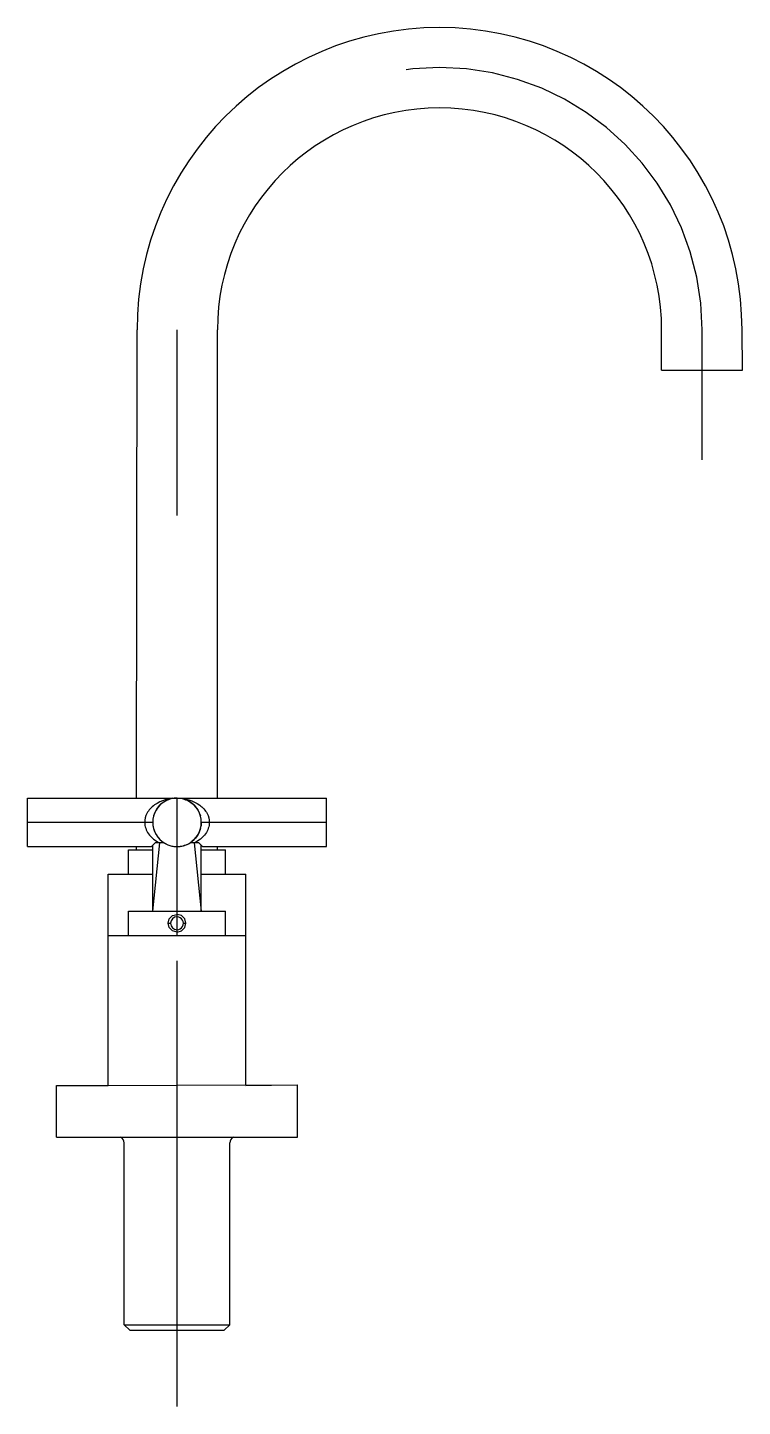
# Model space of a CAD drawing. Extents: x -513.305 to -513.144, y 0.628 to 0.938.
import ezdxf

# ---------------------------------------------------------------- set-up
doc = ezdxf.new("R2010")
doc.units = 0
doc.header["$LTSCALE"] = 0.101476
doc.header["$MEASUREMENT"] = 0
doc.linetypes.add('AXES', pattern=[0.54, 0.3, -0.08, 0.08, -0.08])
doc.linetypes.add('CONTINU', pattern=[0])
doc.layers.get('0').update_dxf_attribs({"linetype": 'CONTINUOUS'})

msp = doc.modelspace()

# ---------------------------------------------------------------- linework, layer by layer
at = {"linetype": 'CONTINU'}
for points in [[(-513.14427, 0.86994, 0.999994), (-513.28, 0.86994)], [(-513.1623, 0.86994, 0.999993), (-513.26197, 0.86994)], [(-513.27103, 0.76484, 0.156704), (-513.27608, 0.7633, 0.116197), (-513.27778, 0.76139, 0.116562), (-513.27828, 0.75941)], [(-513.27103, 0.76484, 1.000016), (-513.27103, 0.75397)], [(-513.27288, 0.76452, 0.051827), (-513.27387, 0.76404)], [(-513.27103, 0.76484, 0.065259), (-513.27253, 0.76465)], [(-513.27103, 0.76484, -0.159962), (-513.26591, 0.76325, -0.112731), (-513.26428, 0.76139, -0.121218), (-513.26378, 0.75941)], [(-513.27103, 0.75397, 1.002472), (-513.27103, 0.76484)], [(-513.26942, 0.7646, -0.062771), (-513.26818, 0.76403)], [(-513.27387, 0.76404, 0.05871), (-513.27487, 0.76325)], [(-513.26818, 0.76403, -0.059689), (-513.26718, 0.76325)], [(-513.27828, 0.75941, 0.155022), (-513.27743, 0.75685, 0.13223), (-513.27488, 0.75481)], [(-513.27647, 0.75941, 0.044916), (-513.27638, 0.75847)], [(-513.26378, 0.75941, -0.156269), (-513.26463, 0.75685, -0.130078), (-513.26718, 0.75481)], [(-513.26559, 0.75941, -0.044989), (-513.26568, 0.75846)], [(-513.27628, 0.758, 0.056842), (-513.27583, 0.75685)], [(-513.27574, 0.75669, 0.065477), (-513.27487, 0.75556)], [(-513.26632, 0.75669, -0.061593), (-513.26713, 0.75562)], [(-513.26578, 0.758, -0.056734), (-513.26623, 0.75685)], [(-513.27674, 0.75397, 0.002538), (-513.27588, 0.75488)], [(-513.27216, 0.75409, 0.052548), (-513.27103, 0.75397)], [(-513.27103, 0.75397, 0.048126), (-513.26998, 0.75407)], [(-513.26962, 0.75416, 0.055401), (-513.26848, 0.7546)], [(-513.26618, 0.75488, 0.002632), (-513.26532, 0.75397)], [(-513.27103, 0.7382, 1), (-513.27103, 0.73531)], [(-513.27103, 0.73531, 1.000072), (-513.27103, 0.7382)], [(-513.28288, 0.68743, 0.285245), (-513.2837, 0.68874)], [(-513.25836, 0.68874, 0.285256), (-513.25918, 0.68743)]]:
    msp.add_lwpolyline(points, format="xyb", dxfattribs=at)
at = {"linetype": 'AXES'}
msp.add_lwpolyline([(-513.15324, 0.86994, 0.999993), (-513.27103, 0.86994)], format="xyb", dxfattribs=at)
at = {"linetype": 'CONTINU'}
for points in [[(-513.28009, 0.76484), (-513.28, 0.86994)], [(-513.26197, 0.76484), (-513.26197, 0.86994)], [(-513.1623, 0.86088), (-513.1623, 0.86994)], [(-513.14418, 0.86088), (-513.14427, 0.86994)], [(-513.1623, 0.86088), (-513.14418, 0.86088)], [(-513.30455, 0.75397), (-513.30455, 0.76484)], [(-513.30455, 0.76484), (-513.23751, 0.76484)], [(-513.27307, 0.76447), (-513.27253, 0.76465)], [(-513.27288, 0.76452), (-513.27253, 0.76465)], [(-513.272, 0.76484), (-513.27253, 0.76465)], [(-513.272, 0.76484), (-513.27103, 0.76484)], [(-513.27103, 0.76484), (-513.27016, 0.76484)], [(-513.27103, 0.73403), (-513.27103, 0.76484)], [(-513.27016, 0.76484), (-513.26962, 0.76466)], [(-513.26962, 0.76466), (-513.26898, 0.76447)], [(-513.23751, 0.75397), (-513.23751, 0.76484)], [(-513.27623, 0.76097), (-513.27574, 0.76213)], [(-513.27564, 0.76229), (-513.27574, 0.76213)], [(-513.27564, 0.76229), (-513.27487, 0.76325)], [(-513.26718, 0.76325), (-513.26636, 0.76221)], [(-513.26642, 0.76229), (-513.26632, 0.76212)], [(-513.26636, 0.76221), (-513.26579, 0.76089)], [(-513.30455, 0.75941), (-513.27647, 0.75941)], [(-513.27638, 0.75847), (-513.27628, 0.758)], [(-513.26578, 0.758), (-513.26568, 0.75846)], [(-513.26559, 0.75941), (-513.23751, 0.75941)], [(-513.27583, 0.75685), (-513.27574, 0.75669)], [(-513.27487, 0.75556), (-513.27441, 0.75515)], [(-513.26802, 0.75488), (-513.26753, 0.75524)], [(-513.26713, 0.75562), (-513.26773, 0.75507)], [(-513.26632, 0.75669), (-513.26623, 0.75685)], [(-513.30455, 0.75397), (-513.27674, 0.75397)], [(-513.2819, 0.74777), (-513.2819, 0.75321)], [(-513.2819, 0.75321), (-513.27647, 0.75321)], [(-513.28009, 0.75321), (-513.28009, 0.75397)], [(-513.27647, 0.73947), (-513.27488, 0.75481)], [(-513.27647, 0.73947), (-513.27647, 0.75426)], [(-513.27588, 0.75488), (-513.27403, 0.75488)], [(-513.27441, 0.75515), (-513.27403, 0.75488)], [(-513.27403, 0.75488), (-513.27375, 0.7547)], [(-513.27375, 0.7547), (-513.27357, 0.7546)], [(-513.27244, 0.75416), (-513.27216, 0.75409)], [(-513.26998, 0.75407), (-513.26962, 0.75416)], [(-513.26848, 0.7546), (-513.26802, 0.75488)], [(-513.26802, 0.75488), (-513.26618, 0.75488)], [(-513.26718, 0.75481), (-513.26559, 0.73947)], [(-513.26559, 0.73947), (-513.26559, 0.75426)], [(-513.26559, 0.75321), (-513.26016, 0.75321)], [(-513.26532, 0.75397), (-513.23751, 0.75397)], [(-513.26197, 0.75321), (-513.26197, 0.75397)], [(-513.26016, 0.74777), (-513.26016, 0.75321)], [(-513.28648, 0.70033), (-513.28648, 0.74777)], [(-513.28648, 0.74777), (-513.27647, 0.74777)], [(-513.26559, 0.74777), (-513.25558, 0.74777)], [(-513.25558, 0.70033), (-513.25558, 0.74777)], [(-513.2819, 0.73404), (-513.2819, 0.73947)], [(-513.2819, 0.73947), (-513.26016, 0.73947)], [(-513.27302, 0.73676), (-513.27277, 0.73773), (-513.27201, 0.73849), (-513.27103, 0.73875)], [(-513.27103, 0.73476), (-513.27201, 0.73502), (-513.27277, 0.73578), (-513.27302, 0.73676)], [(-513.27302, 0.73676), (-513.27248, 0.73676)], [(-513.26904, 0.73676), (-513.26929, 0.73773), (-513.27005, 0.73849), (-513.27103, 0.73875)], [(-513.27103, 0.73476), (-513.27005, 0.73502), (-513.26929, 0.73578), (-513.26904, 0.73676)], [(-513.26958, 0.73676), (-513.26904, 0.73676)], [(-513.26016, 0.73404), (-513.26016, 0.73947)], [(-513.28648, 0.73404), (-513.25558, 0.73404)], [(-513.29803, 0.70033), (-513.24403, 0.70048)], [(-513.29803, 0.68874), (-513.29803, 0.70033)], [(-513.29803, 0.70033), (-513.28648, 0.70033)], [(-513.25558, 0.70033), (-513.24403, 0.70048)], [(-513.24403, 0.68874), (-513.24403, 0.70048)], [(-513.29803, 0.68874), (-513.24403, 0.68874)], [(-513.28288, 0.64664), (-513.28288, 0.68743)], [(-513.25918, 0.64664), (-513.25918, 0.68743)], [(-513.28288, 0.64664), (-513.28163, 0.64539)], [(-513.28288, 0.64664), (-513.25918, 0.64664)], [(-513.28163, 0.64539), (-513.26043, 0.64539)], [(-513.26043, 0.64539), (-513.25918, 0.64664)]]:
    msp.add_lwpolyline(points, dxfattribs=at)
at = {"linetype": 'AXES'}
for points in [[(-513.27103, 0.6283), (-513.27103, 0.86994)], [(-513.15324, 0.84077), (-513.15324, 0.86994)]]:
    msp.add_lwpolyline(points, dxfattribs=at)

doc.saveas('drawing.dxf')
